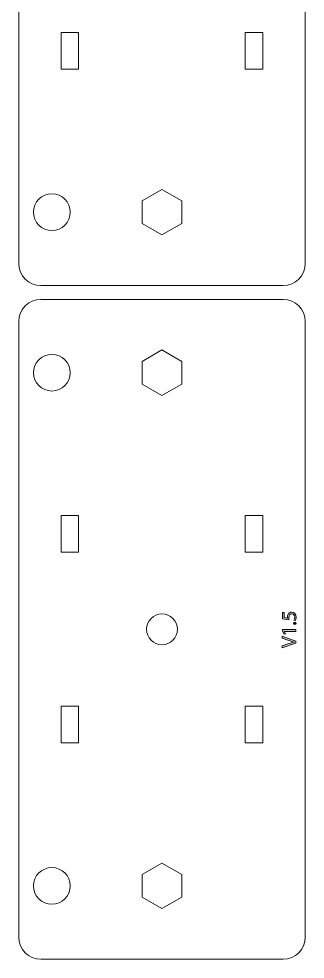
# Model space of a CAD drawing. Header units: inches. Extents: x 104 to 506, y 5 to 299.
# Drawn here: x 466.6 to 505.6, y 24.9 to 153.2 of the extents above; entities that cross this region are included whole.
import ezdxf

# ---------------------------------------------------------------- set-up
doc = ezdxf.new("R2010")
doc.units = ezdxf.units.IN
doc.header["$MEASUREMENT"] = 0
doc.layers.add('Ebene 1', color=7, linetype='Continuous')

# ---------------------------------------------------------------- blocks, each defined once
blk = doc.blocks.new('block 220')
at = {"layer": 'Ebene 1'}
h = blk.add_hatch(color=250, dxfattribs=at)
h.dxf.hatch_style = 2
edge = h.paths.add_edge_path()
edge.add_spline(control_points=[(502.7, 164.13), (502.7, 164.13), (502.7, 163.43), (502.7, 163.43), (502.7, 163.43), (503.17, 163.36), (503.17, 163.36), (503.17, 163.4), (503.16, 163.44), (503.16, 163.51), (503.16, 163.65), (503.19, 163.79), (503.26, 163.9), (503.34, 164.05), (503.5, 164.16), (503.73, 164.16), (504.09, 164.16), (504.36, 163.88), (504.36, 163.48), (504.36, 163.28), (504.3, 163.11), (504.25, 163.03), (504.25, 163.03), (504.06, 163.09), (504.06, 163.09), (504.1, 163.16), (504.16, 163.31), (504.16, 163.48), (504.16, 163.71), (504.01, 163.91), (503.76, 163.91), (503.52, 163.91), (503.35, 163.75), (503.35, 163.39), (503.35, 163.28), (503.37, 163.2), (503.37, 163.13), (503.37, 163.13), (502.49, 163.25), (502.49, 163.25), (502.49, 163.25), (502.49, 164.13), (502.49, 164.13), (502.49, 164.13), (502.7, 164.13), (502.7, 164.13)], knot_values=[0, 0, 0, 0, 1, 1, 1, 2, 2, 2, 3, 3, 3, 4, 4, 4, 5, 5, 5, 6, 6, 6, 7, 7, 7, 8, 8, 8, 9, 9, 9, 10, 10, 10, 11, 11, 11, 12, 12, 12, 13, 13, 13, 14, 14, 14, 15, 15, 15, 15], degree=3, periodic=1)
h = blk.add_hatch(color=250, dxfattribs=at)
h.dxf.hatch_style = 2
h.paths.add_polyline_path([(502.73, 161.54), (502.73, 161.54), (502.9, 161.22), (502.71, 161.17), (502.49, 161.57), (502.49, 161.78), (504.33, 161.78), (504.33, 161.54)])
h = blk.add_hatch(color=250, dxfattribs=at)
h.dxf.hatch_style = 2
edge = h.paths.add_edge_path()
edge.add_spline(control_points=[(504.18, 162.47), (504.08, 162.47), (504, 162.54), (504, 162.64), (504, 162.74), (504.08, 162.81), (504.18, 162.81), (504.28, 162.81), (504.36, 162.74), (504.36, 162.64), (504.36, 162.54), (504.28, 162.47), (504.18, 162.47)], knot_values=[0, 0, 0, 0, 1, 1, 1, 2, 2, 2, 3, 3, 3, 4, 4, 4, 4], degree=3, periodic=1)
h = blk.add_hatch(color=250, dxfattribs=at)
h.dxf.hatch_style = 2
edge = h.paths.add_edge_path()
edge.add_spline(control_points=[(504.33, 159.93), (504.33, 159.93), (502.43, 159.31), (502.43, 159.31), (502.43, 159.31), (502.43, 159.58), (502.43, 159.58), (502.43, 159.58), (503.36, 159.87), (503.36, 159.87), (503.62, 159.95), (503.85, 160.03), (504.07, 160.08), (504.07, 160.08), (504.07, 160.08), (504.07, 160.08), (503.85, 160.14), (503.61, 160.21), (503.37, 160.3), (503.37, 160.3), (502.43, 160.62), (502.43, 160.62), (502.43, 160.62), (502.43, 160.88), (502.43, 160.88), (502.43, 160.88), (504.33, 160.2), (504.33, 160.2), (504.33, 160.2), (504.33, 159.93), (504.33, 159.93)], knot_values=[0, 0, 0, 0, 1, 1, 1, 2, 2, 2, 3, 3, 3, 4, 4, 4, 5, 5, 5, 6, 6, 6, 7, 7, 7, 8, 8, 8, 9, 9, 9, 10, 10, 10, 10], degree=3, periodic=1)
at = {"layer": 'Ebene 1', "lineweight": 0}
blk.add_lwpolyline([(502.73, 161.54), (502.73, 161.54), (502.9, 161.22), (502.71, 161.17), (502.49, 161.57), (502.49, 161.78), (504.33, 161.78), (504.33, 161.54), (502.73, 161.54)], dxfattribs=at)
for points, knots in [([(502.7, 164.13), (502.7, 164.13), (502.7, 163.43), (502.7, 163.43), (502.7, 163.43), (503.17, 163.36), (503.17, 163.36), (503.17, 163.4), (503.16, 163.44), (503.16, 163.51), (503.16, 163.65), (503.19, 163.79), (503.26, 163.9), (503.34, 164.05), (503.5, 164.16), (503.73, 164.16), (504.09, 164.16), (504.36, 163.88), (504.36, 163.48), (504.36, 163.28), (504.3, 163.11), (504.25, 163.03), (504.25, 163.03), (504.06, 163.09), (504.06, 163.09), (504.1, 163.16), (504.16, 163.31), (504.16, 163.48), (504.16, 163.71), (504.01, 163.91), (503.76, 163.91), (503.52, 163.91), (503.35, 163.75), (503.35, 163.39), (503.35, 163.28), (503.37, 163.2), (503.37, 163.13), (503.37, 163.13), (502.49, 163.25), (502.49, 163.25), (502.49, 163.25), (502.49, 164.13), (502.49, 164.13), (502.49, 164.13), (502.7, 164.13), (502.7, 164.13)], [0, 0, 0, 0, 1, 1, 1, 2, 2, 2, 3, 3, 3, 4, 4, 4, 5, 5, 5, 6, 6, 6, 7, 7, 7, 8, 8, 8, 9, 9, 9, 10, 10, 10, 11, 11, 11, 12, 12, 12, 13, 13, 13, 14, 14, 14, 15, 15, 15, 15]), ([(504.18, 162.47), (504.08, 162.47), (504, 162.54), (504, 162.64), (504, 162.74), (504.08, 162.81), (504.18, 162.81), (504.28, 162.81), (504.36, 162.74), (504.36, 162.64), (504.36, 162.54), (504.28, 162.47), (504.18, 162.47)], [0, 0, 0, 0, 1, 1, 1, 2, 2, 2, 3, 3, 3, 4, 4, 4, 4]), ([(504.33, 159.93), (504.33, 159.93), (502.43, 159.31), (502.43, 159.31), (502.43, 159.31), (502.43, 159.58), (502.43, 159.58), (502.43, 159.58), (503.36, 159.87), (503.36, 159.87), (503.62, 159.95), (503.85, 160.03), (504.07, 160.08), (504.07, 160.08), (504.07, 160.08), (504.07, 160.08), (503.85, 160.14), (503.61, 160.21), (503.37, 160.3), (503.37, 160.3), (502.43, 160.62), (502.43, 160.62), (502.43, 160.62), (502.43, 160.88), (502.43, 160.88), (502.43, 160.88), (504.33, 160.2), (504.33, 160.2), (504.33, 160.2), (504.33, 159.93), (504.33, 159.93)], [0, 0, 0, 0, 1, 1, 1, 2, 2, 2, 3, 3, 3, 4, 4, 4, 5, 5, 5, 6, 6, 6, 7, 7, 7, 8, 8, 8, 9, 9, 9, 10, 10, 10, 10])]:
    blk.add_open_spline(points, degree=3, knots=knots, dxfattribs=at)
blk = doc.blocks.new('block 219')
at = {"layer": 'Ebene 1', "lineweight": 0}
for points in [[(488.77, 195.28), (486.08, 193.73), (483.4, 195.28), (483.4, 198.38), (486.08, 199.93), (488.77, 198.38), (488.77, 195.28)], [(474.73, 177.33), (474.73, 172.33), (472.33, 172.33), (472.33, 177.33), (474.73, 177.33)], [(499.83, 177.33), (499.83, 172.33), (497.43, 172.33), (497.43, 177.33), (499.83, 177.33)], [(474.73, 151.33), (474.73, 146.33), (472.33, 146.33), (472.33, 151.33), (474.73, 151.33)], [(499.83, 151.33), (499.83, 146.33), (497.43, 146.33), (497.43, 151.33), (499.83, 151.33)], [(488.77, 125.28), (486.08, 123.73), (483.4, 125.28), (483.4, 128.38), (486.08, 129.93), (488.77, 128.38), (488.77, 125.28)]]:
    blk.add_lwpolyline(points, dxfattribs=at)
for points in [[(468.58, 196.83), (468.58, 198.21), (469.7, 199.33), (471.08, 199.33), (472.46, 199.33), (473.58, 198.21), (473.58, 196.83), (473.58, 195.45), (472.46, 194.33), (471.08, 194.33), (469.7, 194.33), (468.58, 195.45), (468.58, 196.83)], [(488.18, 161.83), (488.18, 162.99), (487.24, 163.93), (486.08, 163.93), (484.92, 163.93), (483.98, 162.99), (483.98, 161.83), (483.98, 160.67), (484.92, 159.73), (486.08, 159.73), (487.24, 159.73), (488.18, 160.67), (488.18, 161.83)], [(468.58, 126.83), (468.58, 128.21), (469.7, 129.33), (471.08, 129.33), (472.46, 129.33), (473.58, 128.21), (473.58, 126.83), (473.58, 125.45), (472.46, 124.33), (471.08, 124.33), (469.7, 124.33), (468.58, 125.45), (468.58, 126.83)]]:
    blk.add_open_spline(points, degree=3, knots=[0, 0, 0, 0, 1, 1, 1, 2, 2, 2, 3, 3, 3, 4, 4, 4, 4], dxfattribs=at)
at = {"layer": 'Ebene 1'}
blk.add_blockref('block 220', (0, 0), dxfattribs=at)
blk = doc.blocks.new('block 218')
at = {"layer": 'Ebene 1', "lineweight": 0}
blk.add_open_spline([(502.58, 206.83), (504.24, 206.83), (505.58, 205.48), (505.58, 203.83), (505.58, 203.83), (505.58, 119.83), (505.58, 119.83), (505.58, 118.17), (504.24, 116.83), (502.58, 116.83), (502.58, 116.83), (469.58, 116.83), (469.58, 116.83), (467.93, 116.83), (466.58, 118.17), (466.58, 119.83), (466.58, 119.83), (466.58, 203.83), (466.58, 203.83), (466.58, 205.48), (467.93, 206.83), (469.58, 206.83), (469.58, 206.83), (502.58, 206.83), (502.58, 206.83)], degree=3, knots=[0, 0, 0, 0, 1, 1, 1, 2, 2, 2, 3, 3, 3, 4, 4, 4, 5, 5, 5, 6, 6, 6, 7, 7, 7, 8, 8, 8, 8], dxfattribs=at)
at = {"layer": 'Ebene 1'}
blk.add_blockref('block 219', (0, 0), dxfattribs=at)
blk = doc.blocks.new('block 223')
at = {"layer": 'Ebene 1'}
h = blk.add_hatch(color=250, dxfattribs=at)
h.dxf.hatch_style = 2
edge = h.paths.add_edge_path()
edge.add_spline(control_points=[(502.7, 72.23), (502.7, 72.23), (502.7, 71.53), (502.7, 71.53), (502.7, 71.53), (503.18, 71.46), (503.18, 71.46), (503.17, 71.51), (503.16, 71.54), (503.16, 71.61), (503.16, 71.75), (503.19, 71.89), (503.26, 72.01), (503.34, 72.15), (503.5, 72.27), (503.73, 72.27), (504.09, 72.27), (504.36, 71.98), (504.36, 71.59), (504.36, 71.39), (504.3, 71.22), (504.25, 71.13), (504.25, 71.13), (504.06, 71.19), (504.06, 71.19), (504.1, 71.27), (504.16, 71.42), (504.16, 71.58), (504.16, 71.82), (504.01, 72.02), (503.76, 72.02), (503.52, 72.02), (503.36, 71.86), (503.36, 71.49), (503.36, 71.39), (503.37, 71.31), (503.38, 71.24), (503.38, 71.24), (502.5, 71.36), (502.5, 71.36), (502.5, 71.36), (502.5, 72.23), (502.5, 72.23), (502.5, 72.23), (502.7, 72.23), (502.7, 72.23)], knot_values=[0, 0, 0, 0, 1, 1, 1, 2, 2, 2, 3, 3, 3, 4, 4, 4, 5, 5, 5, 6, 6, 6, 7, 7, 7, 8, 8, 8, 9, 9, 9, 10, 10, 10, 11, 11, 11, 12, 12, 12, 13, 13, 13, 14, 14, 14, 15, 15, 15, 15], degree=3, periodic=1)
h = blk.add_hatch(color=250, dxfattribs=at)
h.dxf.hatch_style = 2
edge = h.paths.add_edge_path()
edge.add_spline(control_points=[(504.18, 70.57), (504.08, 70.57), (504, 70.64), (504, 70.74), (504, 70.84), (504.08, 70.91), (504.18, 70.91), (504.28, 70.91), (504.36, 70.84), (504.36, 70.74), (504.36, 70.64), (504.28, 70.57), (504.18, 70.57)], knot_values=[0, 0, 0, 0, 1, 1, 1, 2, 2, 2, 3, 3, 3, 4, 4, 4, 4], degree=3, periodic=1)
h = blk.add_hatch(color=250, dxfattribs=at)
h.dxf.hatch_style = 2
h.paths.add_polyline_path([(502.73, 69.65), (502.73, 69.64), (502.9, 69.32), (502.71, 69.27), (502.5, 69.67), (502.5, 69.89), (504.33, 69.89), (504.33, 69.65)])
h = blk.add_hatch(color=250, dxfattribs=at)
h.dxf.hatch_style = 2
edge = h.paths.add_edge_path()
edge.add_spline(control_points=[(504.33, 68.04), (504.33, 68.04), (502.43, 67.42), (502.43, 67.42), (502.43, 67.42), (502.43, 67.68), (502.43, 67.68), (502.43, 67.68), (503.36, 67.98), (503.36, 67.98), (503.62, 68.06), (503.85, 68.13), (504.08, 68.18), (504.08, 68.18), (504.08, 68.19), (504.08, 68.19), (503.85, 68.24), (503.62, 68.32), (503.37, 68.4), (503.37, 68.4), (502.43, 68.73), (502.43, 68.73), (502.43, 68.73), (502.43, 68.99), (502.43, 68.99), (502.43, 68.99), (504.33, 68.31), (504.33, 68.31), (504.33, 68.31), (504.33, 68.04), (504.33, 68.04)], knot_values=[0, 0, 0, 0, 1, 1, 1, 2, 2, 2, 3, 3, 3, 4, 4, 4, 5, 5, 5, 6, 6, 6, 7, 7, 7, 8, 8, 8, 9, 9, 9, 10, 10, 10, 10], degree=3, periodic=1)
at = {"layer": 'Ebene 1', "lineweight": 0}
blk.add_lwpolyline([(502.73, 69.65), (502.73, 69.64), (502.9, 69.32), (502.71, 69.27), (502.5, 69.67), (502.5, 69.89), (504.33, 69.89), (504.33, 69.65), (502.73, 69.65)], dxfattribs=at)
for points, knots in [([(502.7, 72.23), (502.7, 72.23), (502.7, 71.53), (502.7, 71.53), (502.7, 71.53), (503.18, 71.46), (503.18, 71.46), (503.17, 71.51), (503.16, 71.54), (503.16, 71.61), (503.16, 71.75), (503.19, 71.89), (503.26, 72.01), (503.34, 72.15), (503.5, 72.27), (503.73, 72.27), (504.09, 72.27), (504.36, 71.98), (504.36, 71.59), (504.36, 71.39), (504.3, 71.22), (504.25, 71.13), (504.25, 71.13), (504.06, 71.19), (504.06, 71.19), (504.1, 71.27), (504.16, 71.42), (504.16, 71.58), (504.16, 71.82), (504.01, 72.02), (503.76, 72.02), (503.52, 72.02), (503.36, 71.86), (503.36, 71.49), (503.36, 71.39), (503.37, 71.31), (503.38, 71.24), (503.38, 71.24), (502.5, 71.36), (502.5, 71.36), (502.5, 71.36), (502.5, 72.23), (502.5, 72.23), (502.5, 72.23), (502.7, 72.23), (502.7, 72.23)], [0, 0, 0, 0, 1, 1, 1, 2, 2, 2, 3, 3, 3, 4, 4, 4, 5, 5, 5, 6, 6, 6, 7, 7, 7, 8, 8, 8, 9, 9, 9, 10, 10, 10, 11, 11, 11, 12, 12, 12, 13, 13, 13, 14, 14, 14, 15, 15, 15, 15]), ([(504.18, 70.57), (504.08, 70.57), (504, 70.64), (504, 70.74), (504, 70.84), (504.08, 70.91), (504.18, 70.91), (504.28, 70.91), (504.36, 70.84), (504.36, 70.74), (504.36, 70.64), (504.28, 70.57), (504.18, 70.57)], [0, 0, 0, 0, 1, 1, 1, 2, 2, 2, 3, 3, 3, 4, 4, 4, 4]), ([(504.33, 68.04), (504.33, 68.04), (502.43, 67.42), (502.43, 67.42), (502.43, 67.42), (502.43, 67.68), (502.43, 67.68), (502.43, 67.68), (503.36, 67.98), (503.36, 67.98), (503.62, 68.06), (503.85, 68.13), (504.08, 68.18), (504.08, 68.18), (504.08, 68.19), (504.08, 68.19), (503.85, 68.24), (503.62, 68.32), (503.37, 68.4), (503.37, 68.4), (502.43, 68.73), (502.43, 68.73), (502.43, 68.73), (502.43, 68.99), (502.43, 68.99), (502.43, 68.99), (504.33, 68.31), (504.33, 68.31), (504.33, 68.31), (504.33, 68.04), (504.33, 68.04)], [0, 0, 0, 0, 1, 1, 1, 2, 2, 2, 3, 3, 3, 4, 4, 4, 5, 5, 5, 6, 6, 6, 7, 7, 7, 8, 8, 8, 9, 9, 9, 10, 10, 10, 10])]:
    blk.add_open_spline(points, degree=3, knots=knots, dxfattribs=at)
blk = doc.blocks.new('block 222')
at = {"layer": 'Ebene 1', "lineweight": 0}
for points in [[(488.77, 103.38), (486.08, 101.83), (483.4, 103.38), (483.4, 106.48), (486.08, 108.03), (488.77, 106.48), (488.77, 103.38)], [(474.73, 85.43), (474.73, 80.43), (472.33, 80.43), (472.33, 85.43), (474.73, 85.43)], [(499.83, 85.43), (499.83, 80.43), (497.43, 80.43), (497.43, 85.43), (499.83, 85.43)], [(474.73, 59.43), (474.73, 54.43), (472.33, 54.43), (472.33, 59.43), (474.73, 59.43)], [(499.83, 59.43), (499.83, 54.43), (497.43, 54.43), (497.43, 59.43), (499.83, 59.43)], [(488.77, 33.38), (486.08, 31.83), (483.4, 33.38), (483.4, 36.48), (486.08, 38.03), (488.77, 36.48), (488.77, 33.38)]]:
    blk.add_lwpolyline(points, dxfattribs=at)
for points in [[(468.58, 104.93), (468.58, 106.31), (469.7, 107.43), (471.08, 107.43), (472.47, 107.43), (473.58, 106.31), (473.58, 104.93), (473.58, 103.55), (472.47, 102.43), (471.08, 102.43), (469.7, 102.43), (468.58, 103.55), (468.58, 104.93)], [(488.18, 69.93), (488.18, 71.09), (487.24, 72.03), (486.08, 72.03), (484.92, 72.03), (483.98, 71.09), (483.98, 69.93), (483.98, 68.77), (484.92, 67.83), (486.08, 67.83), (487.24, 67.83), (488.18, 68.77), (488.18, 69.93)], [(468.58, 34.93), (468.58, 36.31), (469.7, 37.43), (471.08, 37.43), (472.46, 37.43), (473.58, 36.31), (473.58, 34.93), (473.58, 33.55), (472.46, 32.43), (471.08, 32.43), (469.7, 32.43), (468.58, 33.55), (468.58, 34.93)]]:
    blk.add_open_spline(points, degree=3, knots=[0, 0, 0, 0, 1, 1, 1, 2, 2, 2, 3, 3, 3, 4, 4, 4, 4], dxfattribs=at)
at = {"layer": 'Ebene 1'}
blk.add_blockref('block 223', (0, 0), dxfattribs=at)
blk = doc.blocks.new('block 221')
at = {"layer": 'Ebene 1', "lineweight": 0}
blk.add_open_spline([(502.58, 114.93), (504.24, 114.93), (505.58, 113.59), (505.58, 111.93), (505.58, 111.93), (505.58, 27.93), (505.58, 27.93), (505.58, 26.27), (504.24, 24.93), (502.58, 24.93), (502.58, 24.93), (469.58, 24.93), (469.58, 24.93), (467.93, 24.93), (466.58, 26.27), (466.58, 27.93), (466.58, 27.93), (466.58, 111.93), (466.58, 111.93), (466.58, 113.59), (467.93, 114.93), (469.58, 114.93), (469.58, 114.93), (502.58, 114.93), (502.58, 114.93)], degree=3, knots=[0, 0, 0, 0, 1, 1, 1, 2, 2, 2, 3, 3, 3, 4, 4, 4, 5, 5, 5, 6, 6, 6, 7, 7, 7, 8, 8, 8, 8], dxfattribs=at)
at = {"layer": 'Ebene 1'}
blk.add_blockref('block 222', (0, 0), dxfattribs=at)

msp = doc.modelspace()

# ---------------------------------------------------------------- block references
at = {"layer": 'Ebene 1'}
for name in ['block 218', 'block 221']:
    msp.add_blockref(name, (0, 0), dxfattribs=at)

doc.saveas('drawing.dxf')
